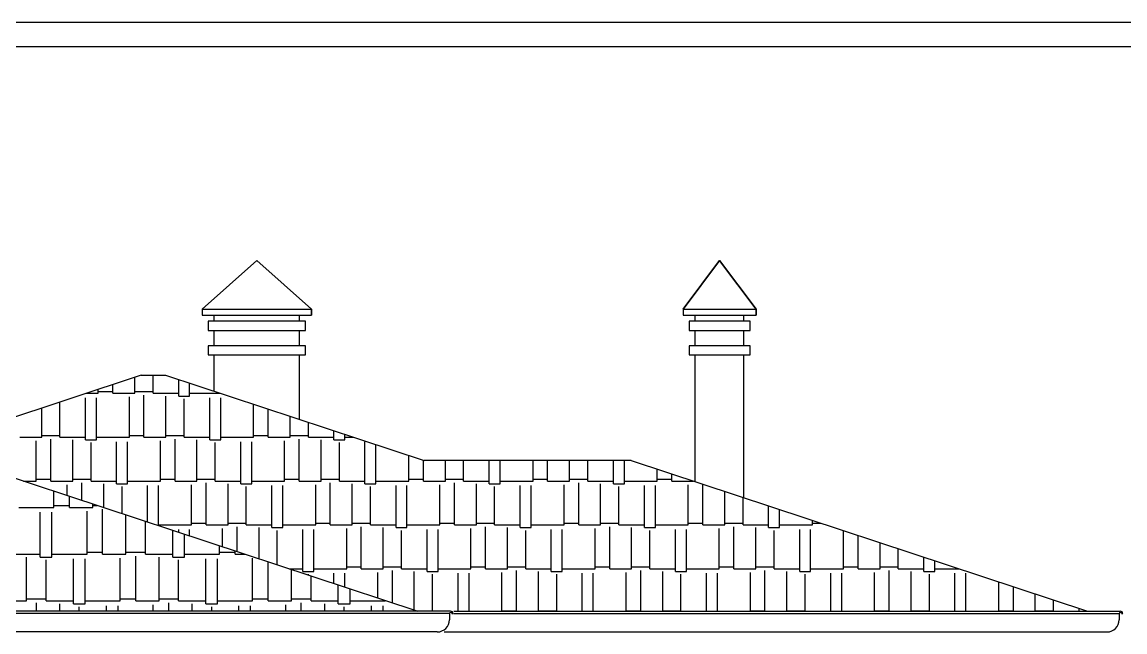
# Model space of a CAD drawing. Extents: x 3907.4 to 3911.57, y -3054.42 to -3053.7.
# Drawn here: x 3910.812 to 3910.9932, y -3053.7996 to -3053.6995 of the extents above; entities that cross this region are included whole.
import ezdxf

# ---------------------------------------------------------------- set-up
doc = ezdxf.new("R2010")
doc.units = 0
doc.header["$LTSCALE"] = 2
doc.header["$MEASUREMENT"] = 0
for name, color, linetype in [('DUVAR', 7, 'CONTINUOUS'), ('KİREMİT', 9, 'CONTINUOUS'), ('TEXT', 11, 'CONTINUOUS')]:
    doc.layers.add(name, color=color, linetype=linetype)
doc.layers.add('Standard', color=7, linetype='CONTINUOUS', lineweight=25)

msp = doc.modelspace()

# ---------------------------------------------------------------- linework, layer by layer
at = {"layer": 'DUVAR', "color": 3}
for p, q in [((3910.841581628488, -3053.746611044727), (3910.850581628488, -3053.738611044726)), ((3910.850581628488, -3053.738611044726), (3910.841581628488, -3053.746611044727)), ((3910.850581628488, -3053.738611044726), (3910.859581628488, -3053.746611044727)), ((3910.859581628488, -3053.746611044727), (3910.850581628488, -3053.738611044726)), ((3910.841581628488, -3053.746611044727), (3910.841581628488, -3053.747611044726)), ((3910.841581628488, -3053.746611044727), (3910.841581628488, -3053.747611044726)), ((3910.841581628488, -3053.747611044726), (3910.859581628488, -3053.747611044726)), ((3910.843581628488, -3053.748611044727), (3910.843581628488, -3053.747611044726)), ((3910.857581628488, -3053.748611044727), (3910.857581628488, -3053.747611044726)), ((3910.859581628488, -3053.746611044727), (3910.859581628488, -3053.747611044726)), ((3910.859581628488, -3053.747611044726), (3910.859581628488, -3053.746611044727)), ((3910.843581628488, -3053.752611044727), (3910.843581628488, -3053.750111044727)), ((3910.857581628488, -3053.752611044727), (3910.857581628488, -3053.750111044727)), ((3910.843581628488, -3053.760098408872), (3910.843581628488, -3053.754111044726)), ((3910.857581628488, -3053.764718408872), (3910.857581628488, -3053.754111044726))]:
    msp.add_line(p, q, dxfattribs=at)
at = {"layer": 'DUVAR', "color": 11}
for p, q in [((3910.920581628488, -3053.746611044727), (3910.926581628488, -3053.738611044726)), ((3910.926581628488, -3053.738611044726), (3910.920581628488, -3053.746611044727)), ((3910.926581628488, -3053.738611044726), (3910.932581628489, -3053.746611044727)), ((3910.932581628489, -3053.746611044727), (3910.926581628488, -3053.738611044726)), ((3910.920581628488, -3053.746611044727), (3910.920581628488, -3053.747611044726)), ((3910.920581628488, -3053.746611044727), (3910.920581628488, -3053.747611044726)), ((3910.920581628488, -3053.747611044726), (3910.932581628489, -3053.747611044726)), ((3910.922581628488, -3053.748611044727), (3910.922581628488, -3053.747611044726)), ((3910.930581628488, -3053.748611044727), (3910.930581628488, -3053.747611044726)), ((3910.932581628489, -3053.746611044727), (3910.932581628489, -3053.747611044726)), ((3910.932581628489, -3053.747611044726), (3910.932581628489, -3053.746611044727)), ((3910.922581628488, -3053.752611044727), (3910.922581628488, -3053.750111044727)), ((3910.930581628488, -3053.752611044727), (3910.930581628488, -3053.750111044727)), ((3910.922581628488, -3053.774948408872), (3910.922581628488, -3053.754111044726)), ((3910.930581628488, -3053.777588408872), (3910.930581628488, -3053.754111044726))]:
    msp.add_line(p, q, dxfattribs=at)
at = {"layer": 'DUVAR', "color": 7}
for p, q in [((3910.831581628488, -3053.757458408872), (3910.795581628488, -3053.769338408872)), ((3910.831581628488, -3053.757458408872), (3910.835581628488, -3053.757458408872)), ((3910.835581628488, -3053.757458408872), (3910.878081628488, -3053.771483408872)), ((3910.912081628489, -3053.771483408872), (3910.986996262186, -3053.796205237992))]:
    msp.add_line(p, q, dxfattribs=at)
at = {"layer": 'DUVAR', "color": 4}
msp.add_line((3910.795581628488, -3053.769338408872), (3910.876996262185, -3053.796205237992), dxfattribs=at)
at = {"layer": 'DUVAR'}
msp.add_line((3910.912081628489, -3053.771483408872), (3910.878081628488, -3053.771483408872), dxfattribs=at)
at = {"layer": 'KİREMİT', "color": 6}
for p, q in [((3910.826939728765, -3053.760430880009), (3910.826939728765, -3053.758990235781)), ((3910.830539728765, -3053.760430880009), (3910.830539728765, -3053.757802235781)), ((3910.833539728764, -3053.760430880009), (3910.833539728764, -3053.757458408872)), ((3910.837739728765, -3053.760880880009), (3910.837739728765, -3053.758170581963)), ((3910.839539728765, -3053.760880880009), (3910.839539728765, -3053.758764581963)), ((3910.822574140195, -3053.760430880009), (3910.824539728764, -3053.760430880009)), ((3910.824539728764, -3053.760430880009), (3910.824539728764, -3053.759782235781)), ((3910.824539728764, -3053.760130880009), (3910.826939728765, -3053.760130880009)), ((3910.826939728765, -3053.760430880009), (3910.830539728765, -3053.760430880009)), ((3910.830539728765, -3053.760130880009), (3910.833539728764, -3053.760130880009)), ((3910.832039728764, -3053.767630880009), (3910.832039728764, -3053.760730880009)), ((3910.833539728764, -3053.760430880009), (3910.837739728765, -3053.760430880009)), ((3910.839539728765, -3053.760430880009), (3910.844589116782, -3053.760430880009)), ((3910.818239728765, -3053.767630880009), (3910.818239728765, -3053.761861235781)), ((3910.822439728764, -3053.768080880009), (3910.822439728764, -3053.761180880009)), ((3910.824239728764, -3053.768080880009), (3910.824239728764, -3053.761180880009)), ((3910.829639728765, -3053.767630880009), (3910.829639728765, -3053.761030880009)), ((3910.835639728764, -3053.767630880009), (3910.835639728764, -3053.760880880009)), ((3910.837739728765, -3053.760880880009), (3910.839539728765, -3053.760880880009)), ((3910.838639728765, -3053.767630880009), (3910.838639728765, -3053.761330880009)), ((3910.842839728764, -3053.768080880009), (3910.842839728764, -3053.761180880009)), ((3910.844639728764, -3053.768080880009), (3910.844639728764, -3053.761180880009)), ((3910.850039728764, -3053.767630880009), (3910.850039728764, -3053.762229581963)), ((3910.815239728764, -3053.767630880009), (3910.815239728764, -3053.762851235781)), ((3910.852439728764, -3053.767630880009), (3910.852439728764, -3053.763021581963)), ((3910.856039728764, -3053.767630880009), (3910.856039728764, -3053.764209581963)), ((3910.859039728764, -3053.767630880009), (3910.859039728764, -3053.765199581963)), ((3910.811639728764, -3053.767630880009), (3910.815239728764, -3053.767630880009)), ((3910.815239728764, -3053.767330880009), (3910.818239728765, -3053.767330880009)), ((3910.816739728764, -3053.774830880009), (3910.816739728764, -3053.767930880009)), ((3910.818239728765, -3053.767630880009), (3910.822439728764, -3053.767630880009)), ((3910.824239728764, -3053.767630880009), (3910.829639728765, -3053.767630880009)), ((3910.829639728765, -3053.767330880009), (3910.832039728764, -3053.767330880009)), ((3910.832039728764, -3053.767630880009), (3910.835639728764, -3053.767630880009)), ((3910.835639728764, -3053.767330880009), (3910.838639728765, -3053.767330880009)), ((3910.837139728764, -3053.774830880009), (3910.837139728764, -3053.767930880009)), ((3910.838639728765, -3053.767630880009), (3910.842839728764, -3053.767630880009)), ((3910.844639728764, -3053.767630880009), (3910.850039728764, -3053.767630880009)), ((3910.850039728764, -3053.767330880009), (3910.852439728764, -3053.767330880009)), ((3910.852439728764, -3053.767630880009), (3910.856039728764, -3053.767630880009)), ((3910.856039728764, -3053.767330880009), (3910.859039728764, -3053.767330880009)), ((3910.857539728765, -3053.774830880009), (3910.857539728765, -3053.767930880009)), ((3910.859039728764, -3053.767630880009), (3910.863239728764, -3053.767630880009)), ((3910.863239728764, -3053.768080880009), (3910.863239728764, -3053.766585581963)), ((3910.865039728764, -3053.768080880009), (3910.865039728764, -3053.767179581963)), ((3910.865039728764, -3053.767630880009), (3910.8664072986, -3053.767630880009)), ((3910.814339728764, -3053.774830880009), (3910.814339728764, -3053.768230880009)), ((3910.820339728764, -3053.774830880009), (3910.820339728764, -3053.768080880009)), ((3910.822439728764, -3053.768080880009), (3910.824239728764, -3053.768080880009)), ((3910.823339728764, -3053.774830880009), (3910.823339728764, -3053.768530880009)), ((3910.827539728764, -3053.775280880009), (3910.827539728764, -3053.768380880009)), ((3910.829339728764, -3053.775280880009), (3910.829339728764, -3053.768380880009)), ((3910.834739728764, -3053.774830880009), (3910.834739728764, -3053.768230880009)), ((3910.840739728764, -3053.774830880009), (3910.840739728764, -3053.768080880009)), ((3910.842839728764, -3053.768080880009), (3910.844639728764, -3053.768080880009)), ((3910.843739728764, -3053.774830880009), (3910.843739728764, -3053.768530880009)), ((3910.847939728764, -3053.775280880009), (3910.847939728764, -3053.768380880009)), ((3910.849739728764, -3053.775280880009), (3910.849739728764, -3053.768380880009)), ((3910.855139728764, -3053.774830880009), (3910.855139728764, -3053.768230880009)), ((3910.861139728765, -3053.774830880009), (3910.861139728765, -3053.768080880009)), ((3910.863239728764, -3053.768080880009), (3910.865039728764, -3053.768080880009)), ((3910.864139728764, -3053.774830880009), (3910.864139728764, -3053.768530880009)), ((3910.868339728765, -3053.775280880009), (3910.868339728765, -3053.768380880009)), ((3910.870139728765, -3053.775280880009), (3910.870139728765, -3053.768862581963)), ((3910.875539728765, -3053.774830880009), (3910.875539728765, -3053.770644581963)), ((3910.877939728764, -3053.774830880009), (3910.877939728764, -3053.771436581963)), ((3910.881539728764, -3053.774830880009), (3910.881539728764, -3053.771483408872)), ((3910.884539728765, -3053.774830880009), (3910.884539728765, -3053.771483408872)), ((3910.888739728764, -3053.775280880009), (3910.888739728764, -3053.771483408872)), ((3910.890539728764, -3053.775280880009), (3910.890539728764, -3053.771483408872)), ((3910.895939728764, -3053.774830880009), (3910.895939728764, -3053.771483408872)), ((3910.898339728764, -3053.774830880009), (3910.898339728764, -3053.771483408872)), ((3910.901939728764, -3053.774830880009), (3910.901939728764, -3053.771483408872)), ((3910.904939728764, -3053.774830880009), (3910.904939728764, -3053.771483408872)), ((3910.909139728764, -3053.775280880009), (3910.909139728764, -3053.771483408872)), ((3910.910939728764, -3053.775280880009), (3910.910939728764, -3053.771483408872)), ((3910.916339728764, -3053.774830880009), (3910.916339728764, -3053.772888581963)), ((3910.812225480418, -3053.774830880009), (3910.814339728764, -3053.774830880009)), ((3910.814339728764, -3053.774530880009), (3910.816739728764, -3053.774530880009)), ((3910.816739728764, -3053.774830880009), (3910.820339728764, -3053.774830880009)), ((3910.820339728764, -3053.774530880009), (3910.823339728764, -3053.774530880009)), ((3910.821839728764, -3053.778003581963), (3910.821839728764, -3053.775130880009)), ((3910.823339728764, -3053.774830880009), (3910.827539728764, -3053.774830880009)), ((3910.825439728764, -3053.779191581963), (3910.825439728764, -3053.775280880009)), ((3910.827539728764, -3053.775280880009), (3910.829339728764, -3053.775280880009)), ((3910.829339728764, -3053.774830880009), (3910.834739728764, -3053.774830880009)), ((3910.834739728764, -3053.774530880009), (3910.837139728764, -3053.774530880009)), ((3910.837139728764, -3053.774830880009), (3910.840739728764, -3053.774830880009)), ((3910.840739728764, -3053.774530880009), (3910.843739728764, -3053.774530880009)), ((3910.842239728765, -3053.782030880009), (3910.842239728765, -3053.775130880009)), ((3910.843739728764, -3053.774830880009), (3910.847939728764, -3053.774830880009)), ((3910.845839728765, -3053.782030880009), (3910.845839728765, -3053.775280880009)), ((3910.847939728764, -3053.775280880009), (3910.849739728764, -3053.775280880009)), ((3910.849739728764, -3053.774830880009), (3910.855139728764, -3053.774830880009)), ((3910.855139728764, -3053.774530880009), (3910.857539728765, -3053.774530880009)), ((3910.857539728765, -3053.774830880009), (3910.861139728765, -3053.774830880009)), ((3910.861139728765, -3053.774530880009), (3910.864139728764, -3053.774530880009)), ((3910.862639728764, -3053.782030880009), (3910.862639728764, -3053.775130880009)), ((3910.864139728764, -3053.774830880009), (3910.868339728765, -3053.774830880009)), ((3910.866239728764, -3053.782030880009), (3910.866239728764, -3053.775280880009)), ((3910.868339728765, -3053.775280880009), (3910.870139728765, -3053.775280880009)), ((3910.870139728765, -3053.774830880009), (3910.875539728765, -3053.774830880009)), ((3910.875539728765, -3053.774530880009), (3910.877939728764, -3053.774530880009)), ((3910.877939728764, -3053.774830880009), (3910.881539728764, -3053.774830880009)), ((3910.881539728764, -3053.774530880009), (3910.884539728765, -3053.774530880009)), ((3910.883039728764, -3053.782030880009), (3910.883039728764, -3053.775130880009)), ((3910.884539728765, -3053.774830880009), (3910.888739728764, -3053.774830880009)), ((3910.886639728764, -3053.782030880009), (3910.886639728764, -3053.775280880009)), ((3910.888739728764, -3053.775280880009), (3910.890539728764, -3053.775280880009)), ((3910.890539728764, -3053.774830880009), (3910.895939728764, -3053.774830880009)), ((3910.895939728764, -3053.774530880009), (3910.898339728764, -3053.774530880009)), ((3910.898339728764, -3053.774830880009), (3910.901939728764, -3053.774830880009)), ((3910.901939728764, -3053.774530880009), (3910.904939728764, -3053.774530880009)), ((3910.903439728765, -3053.782030880009), (3910.903439728765, -3053.775130880009)), ((3910.904939728764, -3053.774830880009), (3910.909139728764, -3053.774830880009)), ((3910.907039728765, -3053.782030880009), (3910.907039728765, -3053.775280880009)), ((3910.909139728764, -3053.775280880009), (3910.910939728764, -3053.775280880009)), ((3910.910939728764, -3053.774830880009), (3910.916339728764, -3053.774830880009)), ((3910.916339728764, -3053.774530880009), (3910.918739728764, -3053.774530880009)), ((3910.918739728764, -3053.774830880009), (3910.918739728764, -3053.773680581963)), ((3910.918739728764, -3053.774830880009), (3910.922225480419, -3053.774830880009)), ((3910.819439728764, -3053.777211581963), (3910.819439728764, -3053.775430880009)), ((3910.828439728764, -3053.780181581963), (3910.828439728764, -3053.775730880009)), ((3910.832639728764, -3053.781567581963), (3910.832639728764, -3053.775580880009)), ((3910.834439728764, -3053.782161581963), (3910.834439728764, -3053.775580880009)), ((3910.839839728764, -3053.782030880009), (3910.839839728764, -3053.775430880009)), ((3910.848839728764, -3053.782030880009), (3910.848839728764, -3053.775730880009)), ((3910.853039728765, -3053.782480880009), (3910.853039728765, -3053.775580880009)), ((3910.854839728765, -3053.782480880009), (3910.854839728765, -3053.775580880009)), ((3910.860239728765, -3053.782030880009), (3910.860239728765, -3053.775430880009)), ((3910.869239728765, -3053.782030880009), (3910.869239728765, -3053.775730880009)), ((3910.873439728764, -3053.782480880009), (3910.873439728764, -3053.775580880009)), ((3910.875239728764, -3053.782480880009), (3910.875239728764, -3053.775580880009)), ((3910.880639728764, -3053.782030880009), (3910.880639728764, -3053.775430880009)), ((3910.889639728764, -3053.782030880009), (3910.889639728764, -3053.775730880009)), ((3910.893839728764, -3053.782480880009), (3910.893839728764, -3053.775580880009)), ((3910.895639728764, -3053.782480880009), (3910.895639728764, -3053.775580880009)), ((3910.901039728764, -3053.782030880009), (3910.901039728764, -3053.775430880009)), ((3910.910039728764, -3053.782030880009), (3910.910039728764, -3053.775730880009)), ((3910.914239728764, -3053.782480880009), (3910.914239728764, -3053.775580880009)), ((3910.916039728764, -3053.782480880009), (3910.916039728764, -3053.775580880009)), ((3910.921439728764, -3053.782030880009), (3910.921439728764, -3053.775430880009)), ((3910.923839728765, -3053.782030880009), (3910.923839728765, -3053.775363581963)), ((3910.927439728765, -3053.782030880009), (3910.927439728765, -3053.776551581963)), ((3910.930439728764, -3053.782030880009), (3910.930439728764, -3053.777541581963)), ((3910.934639728765, -3053.782480880009), (3910.934639728765, -3053.778927581963)), ((3910.936439728765, -3053.782480880009), (3910.936439728765, -3053.779521581963)), ((3910.834439728764, -3053.782030880009), (3910.839839728764, -3053.782030880009)), ((3910.839839728764, -3053.781730880009), (3910.842239728765, -3053.781730880009)), ((3910.842239728765, -3053.782030880009), (3910.845839728765, -3053.782030880009)), ((3910.845839728765, -3053.781730880009), (3910.848839728764, -3053.781730880009)), ((3910.847339728764, -3053.786418581963), (3910.847339728764, -3053.782330880009)), ((3910.848839728764, -3053.782030880009), (3910.853039728765, -3053.782030880009)), ((3910.850939728764, -3053.787606581963), (3910.850939728764, -3053.782480880009)), ((3910.853039728765, -3053.782480880009), (3910.854839728765, -3053.782480880009)), ((3910.854839728765, -3053.782030880009), (3910.860239728765, -3053.782030880009)), ((3910.860239728765, -3053.781730880009), (3910.862639728764, -3053.781730880009)), ((3910.862639728764, -3053.782030880009), (3910.866239728764, -3053.782030880009)), ((3910.866239728764, -3053.781730880009), (3910.869239728765, -3053.781730880009)), ((3910.867739728764, -3053.789230880009), (3910.867739728764, -3053.782330880009)), ((3910.869239728765, -3053.782030880009), (3910.873439728764, -3053.782030880009)), ((3910.871339728764, -3053.789230880009), (3910.871339728764, -3053.782480880009)), ((3910.873439728764, -3053.782480880009), (3910.875239728764, -3053.782480880009)), ((3910.875239728764, -3053.782030880009), (3910.880639728764, -3053.782030880009)), ((3910.880639728764, -3053.781730880009), (3910.883039728764, -3053.781730880009)), ((3910.883039728764, -3053.782030880009), (3910.886639728764, -3053.782030880009)), ((3910.886639728764, -3053.781730880009), (3910.889639728764, -3053.781730880009)), ((3910.888139728765, -3053.789230880009), (3910.888139728765, -3053.782330880009)), ((3910.889639728764, -3053.782030880009), (3910.893839728764, -3053.782030880009)), ((3910.891739728765, -3053.789230880009), (3910.891739728765, -3053.782480880009)), ((3910.893839728764, -3053.782480880009), (3910.895639728764, -3053.782480880009)), ((3910.895639728764, -3053.782030880009), (3910.901039728764, -3053.782030880009)), ((3910.901039728764, -3053.781730880009), (3910.903439728765, -3053.781730880009)), ((3910.903439728765, -3053.782030880009), (3910.907039728765, -3053.782030880009)), ((3910.907039728765, -3053.781730880009), (3910.910039728764, -3053.781730880009)), ((3910.908539728764, -3053.789230880009), (3910.908539728764, -3053.782330880009)), ((3910.910039728764, -3053.782030880009), (3910.914239728764, -3053.782030880009)), ((3910.912139728764, -3053.789230880009), (3910.912139728764, -3053.782480880009)), ((3910.914239728764, -3053.782480880009), (3910.916039728764, -3053.782480880009)), ((3910.916039728764, -3053.782030880009), (3910.921439728764, -3053.782030880009)), ((3910.921439728764, -3053.781730880009), (3910.923839728765, -3053.781730880009)), ((3910.923839728765, -3053.782030880009), (3910.927439728765, -3053.782030880009)), ((3910.927439728765, -3053.781730880009), (3910.930439728764, -3053.781730880009)), ((3910.928939728764, -3053.789230880009), (3910.928939728764, -3053.782330880009)), ((3910.930439728764, -3053.782030880009), (3910.934639728765, -3053.782030880009)), ((3910.932539728764, -3053.789230880009), (3910.932539728764, -3053.782480880009)), ((3910.934639728765, -3053.782480880009), (3910.936439728765, -3053.782480880009)), ((3910.936439728765, -3053.782030880009), (3910.941839728765, -3053.782030880009)), ((3910.941839728765, -3053.782030880009), (3910.941839728765, -3053.781303581963)), ((3910.941839728765, -3053.781730880009), (3910.943134571328, -3053.781730880009)), ((3910.837739728765, -3053.783250581963), (3910.837739728765, -3053.782780880009)), ((3910.839539728765, -3053.783844581963), (3910.839539728765, -3053.782780880009)), ((3910.844939728765, -3053.785626581963), (3910.844939728765, -3053.782630880009)), ((3910.853939728765, -3053.788596581963), (3910.853939728765, -3053.782930880009)), ((3910.858139728764, -3053.789680880009), (3910.858139728764, -3053.782780880009)), ((3910.859939728764, -3053.789680880009), (3910.859939728764, -3053.782780880009)), ((3910.865339728764, -3053.789230880009), (3910.865339728764, -3053.782630880009)), ((3910.874339728764, -3053.789230880009), (3910.874339728764, -3053.782930880009)), ((3910.878539728764, -3053.789680880009), (3910.878539728764, -3053.782780880009)), ((3910.880339728764, -3053.789680880009), (3910.880339728764, -3053.782780880009)), ((3910.885739728764, -3053.789230880009), (3910.885739728764, -3053.782630880009)), ((3910.894739728764, -3053.789230880009), (3910.894739728764, -3053.782930880009)), ((3910.898939728765, -3053.789680880009), (3910.898939728765, -3053.782780880009)), ((3910.900739728765, -3053.789680880009), (3910.900739728765, -3053.782780880009)), ((3910.906139728765, -3053.789230880009), (3910.906139728765, -3053.782630880009)), ((3910.915139728764, -3053.789230880009), (3910.915139728764, -3053.782930880009)), ((3910.919339728764, -3053.789680880009), (3910.919339728764, -3053.782780880009)), ((3910.921139728765, -3053.789680880009), (3910.921139728765, -3053.782780880009)), ((3910.926539728765, -3053.789230880009), (3910.926539728765, -3053.782630880009)), ((3910.935539728765, -3053.789230880009), (3910.935539728765, -3053.782930880009)), ((3910.939739728764, -3053.789680880009), (3910.939739728764, -3053.782780880009)), ((3910.941539728764, -3053.789680880009), (3910.941539728764, -3053.782780880009)), ((3910.946939728764, -3053.789230880009), (3910.946939728764, -3053.782986581963)), ((3910.949339728764, -3053.789230880009), (3910.949339728764, -3053.783778581963)), ((3910.952939728764, -3053.789230880009), (3910.952939728764, -3053.784966581963)), ((3910.955939728764, -3053.789230880009), (3910.955939728764, -3053.785956581963)), ((3910.960139728764, -3053.789680880009), (3910.960139728764, -3053.787342581963)), ((3910.961939728764, -3053.789680880009), (3910.961939728764, -3053.787936581963)), ((3910.855861844055, -3053.789230880009), (3910.858139728764, -3053.789230880009)), ((3910.858139728764, -3053.789680880009), (3910.859939728764, -3053.789680880009)), ((3910.859939728764, -3053.789230880009), (3910.865339728764, -3053.789230880009)), ((3910.865339728764, -3053.788930880009), (3910.867739728764, -3053.788930880009)), ((3910.867739728764, -3053.789230880009), (3910.871339728764, -3053.789230880009)), ((3910.871339728764, -3053.788930880009), (3910.874339728764, -3053.788930880009)), ((3910.872839728765, -3053.794833581963), (3910.872839728765, -3053.789530880009)), ((3910.874339728764, -3053.789230880009), (3910.878539728764, -3053.789230880009)), ((3910.876439728765, -3053.796021581963), (3910.876439728765, -3053.789680880009)), ((3910.878539728764, -3053.789680880009), (3910.880339728764, -3053.789680880009)), ((3910.880339728764, -3053.789230880009), (3910.885739728764, -3053.789230880009)), ((3910.885739728764, -3053.788930880009), (3910.888139728765, -3053.788930880009)), ((3910.888139728765, -3053.789230880009), (3910.891739728765, -3053.789230880009)), ((3910.891739728765, -3053.788930880009), (3910.894739728764, -3053.788930880009)), ((3910.893239728764, -3053.796205237992), (3910.893239728764, -3053.789530880009)), ((3910.894739728764, -3053.789230880009), (3910.898939728765, -3053.789230880009)), ((3910.896839728764, -3053.796205237992), (3910.896839728764, -3053.789680880009)), ((3910.898939728765, -3053.789680880009), (3910.900739728765, -3053.789680880009)), ((3910.900739728765, -3053.789230880009), (3910.906139728765, -3053.789230880009)), ((3910.906139728765, -3053.788930880009), (3910.908539728764, -3053.788930880009)), ((3910.908539728764, -3053.789230880009), (3910.912139728764, -3053.789230880009)), ((3910.912139728764, -3053.788930880009), (3910.915139728764, -3053.788930880009)), ((3910.913639728764, -3053.796205237992), (3910.913639728764, -3053.789530880009)), ((3910.915139728764, -3053.789230880009), (3910.919339728764, -3053.789230880009)), ((3910.917239728764, -3053.796205237992), (3910.917239728764, -3053.789680880009)), ((3910.919339728764, -3053.789680880009), (3910.921139728765, -3053.789680880009)), ((3910.921139728765, -3053.789230880009), (3910.926539728765, -3053.789230880009)), ((3910.926539728765, -3053.788930880009), (3910.928939728764, -3053.788930880009)), ((3910.928939728764, -3053.789230880009), (3910.932539728764, -3053.789230880009)), ((3910.932539728764, -3053.788930880009), (3910.935539728765, -3053.788930880009)), ((3910.934039728764, -3053.796205237992), (3910.934039728764, -3053.789530880009)), ((3910.935539728765, -3053.789230880009), (3910.939739728764, -3053.789230880009)), ((3910.937639728764, -3053.796205237992), (3910.937639728764, -3053.789680880009)), ((3910.939739728764, -3053.789680880009), (3910.941539728764, -3053.789680880009)), ((3910.941539728764, -3053.789230880009), (3910.946939728764, -3053.789230880009)), ((3910.946939728764, -3053.788930880009), (3910.949339728764, -3053.788930880009)), ((3910.949339728764, -3053.789230880009), (3910.952939728764, -3053.789230880009)), ((3910.952939728764, -3053.788930880009), (3910.955939728764, -3053.788930880009)), ((3910.954439728765, -3053.796205237992), (3910.954439728765, -3053.789530880009)), ((3910.955939728764, -3053.789230880009), (3910.960139728764, -3053.789230880009)), ((3910.958039728765, -3053.796205237992), (3910.958039728765, -3053.789680880009)), ((3910.960139728764, -3053.789680880009), (3910.961939728764, -3053.789680880009)), ((3910.961939728764, -3053.789230880009), (3910.965861844055, -3053.789230880009)), ((3910.859039728764, -3053.790279581963), (3910.859039728764, -3053.790130880009)), ((3910.863239728764, -3053.791665581963), (3910.863239728764, -3053.789980880009)), ((3910.865039728764, -3053.792259581963), (3910.865039728764, -3053.789980880009)), ((3910.870439728764, -3053.794041581963), (3910.870439728764, -3053.789830880009)), ((3910.879439728764, -3053.796205237992), (3910.879439728764, -3053.790130880009)), ((3910.883639728765, -3053.796205237992), (3910.883639728765, -3053.789980880009)), ((3910.885439728765, -3053.796205237992), (3910.885439728765, -3053.789980880009)), ((3910.890839728765, -3053.796205237992), (3910.890839728765, -3053.789830880009)), ((3910.899839728765, -3053.796205237992), (3910.899839728765, -3053.790130880009)), ((3910.904039728764, -3053.796205237992), (3910.904039728764, -3053.789980880009)), ((3910.905839728764, -3053.796205237992), (3910.905839728764, -3053.789980880009)), ((3910.911239728764, -3053.796205237992), (3910.911239728764, -3053.789830880009)), ((3910.920239728764, -3053.796205237992), (3910.920239728764, -3053.790130880009)), ((3910.924439728764, -3053.796205237992), (3910.924439728764, -3053.789980880009)), ((3910.926239728764, -3053.796205237992), (3910.926239728764, -3053.789980880009)), ((3910.931639728764, -3053.796205237992), (3910.931639728764, -3053.789830880009)), ((3910.940639728764, -3053.796205237992), (3910.940639728764, -3053.790130880009)), ((3910.944839728764, -3053.796205237992), (3910.944839728764, -3053.789980880009)), ((3910.946639728764, -3053.796205237992), (3910.946639728764, -3053.789980880009)), ((3910.952039728764, -3053.796205237992), (3910.952039728764, -3053.789830880009)), ((3910.961039728764, -3053.796205237992), (3910.961039728764, -3053.790130880009)), ((3910.965239728765, -3053.796205237992), (3910.965239728765, -3053.789980880009)), ((3910.967039728765, -3053.796205237992), (3910.967039728765, -3053.789980880009)), ((3910.972439728765, -3053.796205237992), (3910.972439728765, -3053.791401581963)), ((3910.974839728764, -3053.796205237992), (3910.974839728764, -3053.792193581963)), ((3910.978439728764, -3053.796205237992), (3910.978439728764, -3053.793381581963)), ((3910.981439728765, -3053.796205237992), (3910.981439728765, -3053.794371581963)), ((3910.876770934964, -3053.796130880009), (3910.879439728764, -3053.796130880009)), ((3910.890839728765, -3053.796130880009), (3910.893239728764, -3053.796130880009)), ((3910.896839728764, -3053.796130880009), (3910.899839728765, -3053.796130880009)), ((3910.911239728764, -3053.796130880009), (3910.913639728764, -3053.796130880009)), ((3910.917239728764, -3053.796130880009), (3910.920239728764, -3053.796130880009)), ((3910.931639728764, -3053.796130880009), (3910.934039728764, -3053.796130880009)), ((3910.937639728764, -3053.796130880009), (3910.940639728764, -3053.796130880009)), ((3910.952039728764, -3053.796130880009), (3910.954439728765, -3053.796130880009)), ((3910.958039728765, -3053.796130880009), (3910.961039728764, -3053.796130880009)), ((3910.972439728765, -3053.796130880009), (3910.974839728764, -3053.796130880009)), ((3910.978439728764, -3053.796130880009), (3910.981439728765, -3053.796130880009)), ((3910.985639728764, -3053.796205237992), (3910.985639728764, -3053.795757581963))]:
    msp.add_line(p, q, dxfattribs=at)
at = {"layer": 'KİREMİT', "color": 2}
for p, q in [((3910.817239728764, -3053.779150880009), (3910.817239728764, -3053.776485581963)), ((3910.817239728764, -3053.778830880009), (3910.819799728764, -3053.778830880009)), ((3910.819799728764, -3053.779150880009), (3910.819799728764, -3053.777330381963)), ((3910.823639728764, -3053.779150880009), (3910.823639728764, -3053.778597581963)), ((3910.823639728764, -3053.778830880009), (3910.82434669254, -3053.778830880009)), ((3910.811479728764, -3053.779150880009), (3910.817239728764, -3053.779150880009)), ((3910.814999728765, -3053.787310880009), (3910.814999728765, -3053.779950880009)), ((3910.816919728764, -3053.787310880009), (3910.816919728764, -3053.779950880009)), ((3910.819799728764, -3053.779150880009), (3910.823639728764, -3053.779150880009)), ((3910.822679728764, -3053.786830880009), (3910.822679728764, -3053.779790880009)), ((3910.825239728764, -3053.786830880009), (3910.825239728764, -3053.779470880009)), ((3910.829079728765, -3053.786830880009), (3910.829079728765, -3053.780392781963)), ((3910.832279728764, -3053.786830880009), (3910.832279728764, -3053.781448781963)), ((3910.836759728764, -3053.787310880009), (3910.836759728764, -3053.782927181963)), ((3910.838679728764, -3053.787310880009), (3910.838679728764, -3053.783560781963)), ((3910.844439728764, -3053.786830880009), (3910.844439728764, -3053.785461581963)), ((3910.810519728765, -3053.786830880009), (3910.814999728765, -3053.786830880009)), ((3910.812759728764, -3053.794510880009), (3910.812759728764, -3053.787310880009)), ((3910.814999728765, -3053.787310880009), (3910.816919728764, -3053.787310880009)), ((3910.815959728764, -3053.794510880009), (3910.815959728764, -3053.787790880009)), ((3910.816919728764, -3053.786830880009), (3910.822679728764, -3053.786830880009)), ((3910.820439728765, -3053.794990880009), (3910.820439728765, -3053.787630880009)), ((3910.822359728764, -3053.794990880009), (3910.822359728764, -3053.787630880009)), ((3910.822679728764, -3053.786510880009), (3910.825239728764, -3053.786510880009)), ((3910.825239728764, -3053.786830880009), (3910.829079728765, -3053.786830880009)), ((3910.828119728764, -3053.794510880009), (3910.828119728764, -3053.787470880009)), ((3910.829079728765, -3053.786510880009), (3910.832279728764, -3053.786510880009)), ((3910.830679728765, -3053.794510880009), (3910.830679728765, -3053.787150880009)), ((3910.832279728764, -3053.786830880009), (3910.836759728764, -3053.786830880009)), ((3910.834519728764, -3053.794510880009), (3910.834519728764, -3053.787310880009)), ((3910.836759728764, -3053.787310880009), (3910.838679728764, -3053.787310880009)), ((3910.837719728765, -3053.794510880009), (3910.837719728765, -3053.787790880009)), ((3910.838679728764, -3053.786830880009), (3910.844439728764, -3053.786830880009)), ((3910.842199728765, -3053.794990880009), (3910.842199728765, -3053.787630880009)), ((3910.844119728764, -3053.794990880009), (3910.844119728764, -3053.787630880009)), ((3910.844439728764, -3053.786510880009), (3910.846999728764, -3053.786510880009)), ((3910.846999728764, -3053.786830880009), (3910.846999728764, -3053.786306381963)), ((3910.846999728764, -3053.786830880009), (3910.848589116782, -3053.786830880009)), ((3910.849879728764, -3053.794510880009), (3910.849879728764, -3053.787470880009)), ((3910.852439728764, -3053.794510880009), (3910.852439728764, -3053.788101581963)), ((3910.856279728765, -3053.794510880009), (3910.856279728765, -3053.789368781963)), ((3910.859479728764, -3053.794510880009), (3910.859479728764, -3053.790424781963)), ((3910.863959728764, -3053.794990880009), (3910.863959728764, -3053.791903181963)), ((3910.865879728764, -3053.794990880009), (3910.865879728764, -3053.792536781963)), ((3910.808919728765, -3053.794510880009), (3910.812759728764, -3053.794510880009)), ((3910.812759728764, -3053.794190880009), (3910.815959728764, -3053.794190880009)), ((3910.814359728764, -3053.796205237992), (3910.814359728764, -3053.794830880009)), ((3910.815959728764, -3053.794510880009), (3910.820439728765, -3053.794510880009)), ((3910.818199728764, -3053.796205237992), (3910.818199728764, -3053.794990880009)), ((3910.820439728765, -3053.794990880009), (3910.822359728764, -3053.794990880009)), ((3910.822359728764, -3053.794510880009), (3910.828119728764, -3053.794510880009)), ((3910.828119728764, -3053.794190880009), (3910.830679728765, -3053.794190880009)), ((3910.830679728765, -3053.794510880009), (3910.834519728764, -3053.794510880009)), ((3910.833559728765, -3053.796205237992), (3910.833559728765, -3053.795150880009)), ((3910.834519728764, -3053.794190880009), (3910.837719728765, -3053.794190880009)), ((3910.836119728765, -3053.796205237992), (3910.836119728765, -3053.794830880009)), ((3910.837719728765, -3053.794510880009), (3910.842199728765, -3053.794510880009)), ((3910.839959728764, -3053.796205237992), (3910.839959728764, -3053.794990880009)), ((3910.842199728765, -3053.794990880009), (3910.844119728764, -3053.794990880009)), ((3910.844119728764, -3053.794510880009), (3910.849879728764, -3053.794510880009)), ((3910.849879728764, -3053.794190880009), (3910.852439728764, -3053.794190880009)), ((3910.852439728764, -3053.794510880009), (3910.856279728765, -3053.794510880009)), ((3910.855319728764, -3053.796205237992), (3910.855319728764, -3053.795150880009)), ((3910.856279728765, -3053.794190880009), (3910.859479728764, -3053.794190880009)), ((3910.857879728765, -3053.796205237992), (3910.857879728765, -3053.794830880009)), ((3910.859479728764, -3053.794510880009), (3910.863959728764, -3053.794510880009)), ((3910.861719728764, -3053.796205237992), (3910.861719728764, -3053.794990880009)), ((3910.863959728764, -3053.794990880009), (3910.865879728764, -3053.794990880009)), ((3910.865879728764, -3053.794510880009), (3910.871639728764, -3053.794510880009)), ((3910.871639728764, -3053.794510880009), (3910.871639728764, -3053.794437581963)), ((3910.821399728764, -3053.796205237992), (3910.821399728764, -3053.795470880009)), ((3910.825879728764, -3053.796205237992), (3910.825879728764, -3053.795310880009)), ((3910.827799728765, -3053.796205237992), (3910.827799728765, -3053.795310880009)), ((3910.843159728764, -3053.796205237992), (3910.843159728764, -3053.795470880009)), ((3910.847639728765, -3053.796205237992), (3910.847639728765, -3053.795310880009)), ((3910.849559728764, -3053.796205237992), (3910.849559728764, -3053.795310880009)), ((3910.864919728765, -3053.796205237992), (3910.864919728765, -3053.795470880009)), ((3910.869399728765, -3053.796205237992), (3910.869399728765, -3053.795310880009)), ((3910.871319728764, -3053.796205237992), (3910.871319728764, -3053.795310880009))]:
    msp.add_line(p, q, dxfattribs=at)
at = {"layer": 'KİREMİT'}
for p, q in [((3910.882408383397, -3053.796205237992), (3910.70875487358, -3053.796205237992)), ((3910.882208383397, -3053.796605237992), (3910.70895487358, -3053.796605237992)), ((3910.882208383397, -3053.796605237992), (3910.882208383397, -3053.797605237992)), ((3910.882608383397, -3053.796605237992), (3910.882808383397, -3053.796605237992)), ((3910.88293344587, -3053.796205237992), (3910.992408383397, -3053.796205237992)), ((3910.88293344587, -3053.796605237992), (3910.992208383397, -3053.796605237992)), ((3910.992208383397, -3053.796605237992), (3910.992208383397, -3053.797605237992)), ((3910.992608383397, -3053.796605237992), (3910.992808383397, -3053.796605237992)), ((3910.880208383397, -3053.799605237992), (3910.71095487358, -3053.799605237992)), ((3910.88135422353, -3053.799605237992), (3910.990208383397, -3053.799605237992))]:
    msp.add_line(p, q, dxfattribs=at)
for centre, radius, start, end in [((3910.882408383397, -3053.796605237992), 0.0002000000000000001, 0, 180), ((3910.882408383397, -3053.796605237992), 0.0004000000000000002, 0, 90), ((3910.992408383397, -3053.796605237992), 0.0002000000000000001, 0, 180), ((3910.992408383397, -3053.796605237992), 0.0004000000000000001, 0, 90), ((3910.880208383397, -3053.797605237992), 0.002000000000000001, 270, 0), ((3910.990208383397, -3053.797605237992), 0.002, 270, 0)]:
    msp.add_arc(centre, radius, start, end, dxfattribs=at)
at = {"layer": 'Standard', "color": 2, "linetype": 'ByBlock'}
for p, q in [((3910.841581628488, -3053.746611044727), (3910.859581628488, -3053.746611044727)), ((3910.920581628488, -3053.746611044727), (3910.932581628489, -3053.746611044727)), ((3910.858581628489, -3053.748611044727), (3910.842581628488, -3053.748611044727)), ((3910.842581628488, -3053.748611044727), (3910.842581628488, -3053.750111044727)), ((3910.858581628489, -3053.750111044727), (3910.858581628489, -3053.748611044727)), ((3910.931581628488, -3053.748611044727), (3910.921581628488, -3053.748611044727)), ((3910.921581628488, -3053.748611044727), (3910.921581628488, -3053.750111044727)), ((3910.931581628488, -3053.750111044727), (3910.931581628488, -3053.748611044727)), ((3910.842581628488, -3053.750111044727), (3910.858581628489, -3053.750111044727)), ((3910.921581628488, -3053.750111044727), (3910.931581628488, -3053.750111044727)), ((3910.858581628489, -3053.752611044727), (3910.842581628488, -3053.752611044727)), ((3910.842581628488, -3053.752611044727), (3910.842581628488, -3053.754111044726)), ((3910.858581628489, -3053.754111044726), (3910.858581628489, -3053.752611044727)), ((3910.931581628488, -3053.752611044727), (3910.921581628488, -3053.752611044727)), ((3910.921581628488, -3053.752611044727), (3910.921581628488, -3053.754111044726)), ((3910.931581628488, -3053.754111044726), (3910.931581628488, -3053.752611044727)), ((3910.842581628488, -3053.754111044726), (3910.858581628489, -3053.754111044726)), ((3910.921581628488, -3053.754111044726), (3910.931581628488, -3053.754111044726))]:
    msp.add_line(p, q, dxfattribs=at)
at = {"layer": 'TEXT', "color": 30}
msp.add_line((3910.371821334198, -3053.699480489184), (3911.094807748976, -3053.699480489184), dxfattribs=at)
at = {"layer": 'TEXT', "color": 5, "ltscale": 50}
msp.add_line((3910.378821334198, -3053.703480489184), (3911.087807748976, -3053.703480489184), dxfattribs=at)

doc.saveas('drawing.dxf')
